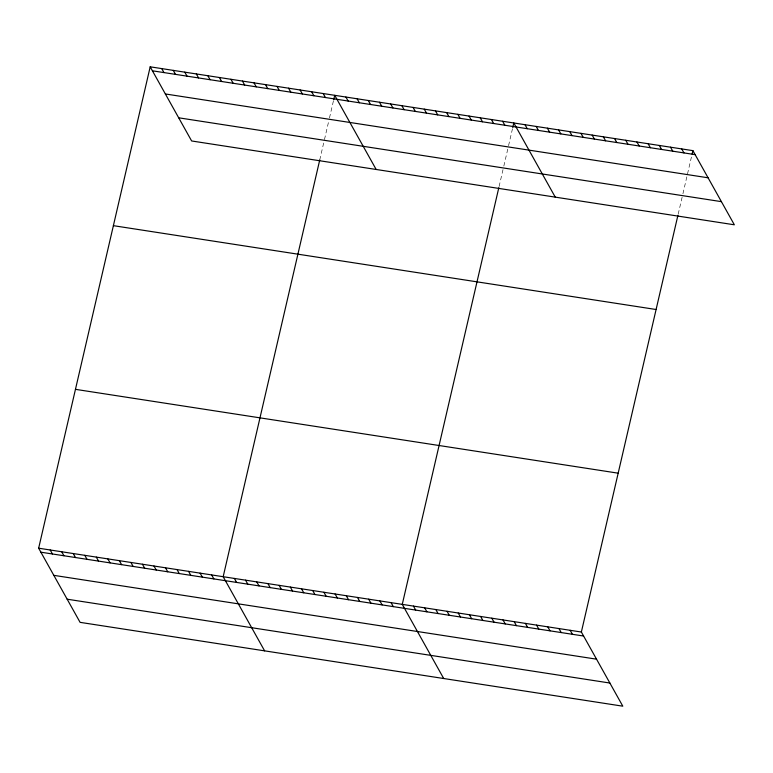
<?xml version="1.0" encoding="UTF-8"?>
<svg xmlns="http://www.w3.org/2000/svg" width="773" height="773" viewBox="0 0 773 773"><rect width="100%" height="100%" fill="white"/><g stroke="black" fill="none" stroke-linecap="round" stroke-linejoin="round"><path stroke-width="0.58" stroke-dasharray="3.87 2.9" d="M319.732 159.992L323.935 141.846M324.467 139.575L328.931 120.279M329.462 118.008L333.405 100.992M499.087 186.525L503.3 168.369M503.822 166.098L508.296 146.812M508.557 145.682L512.499 128.656M678.182 214.189L682.395 196.042M682.917 193.772L691.854 155.189"/><path stroke-width="1.16" d="M677.921 215.329L581.364 632.034L622.806 706.184L80.092 622.352L38.65 548.202L150.194 66.816L692.908 150.648L734.35 224.798L191.636 140.966L150.194 66.816M319.732 159.992L223.175 576.706L264.617 650.856M333.665 99.852L334.719 95.321L376.161 169.471M498.827 187.665L402.269 604.37L443.712 678.52M512.76 127.526L513.813 122.984L555.256 197.134M692.125 154.049L692.908 150.648M152.426 70.807L695.14 154.639M165.364 93.958L708.078 177.79M178.698 117.805L721.412 201.647M113.389 225.668L656.103 309.509M75.464 389.341L618.178 473.182M38.65 548.202L581.364 632.034M40.882 552.193L583.596 636.024M53.82 575.344L596.534 659.176M67.154 599.201L609.868 683.032M681.718 148.918L683.95 152.909M670.52 147.189L672.752 151.179M659.33 145.459L661.562 149.45M648.132 143.73L650.364 147.72M636.942 142L639.174 145.991M625.753 140.271L627.976 144.261M614.554 138.551L616.786 142.532M603.365 136.821L605.588 140.802M592.166 135.091L594.398 139.072M580.977 133.362L583.2 137.352M569.778 131.632L572.01 135.623M558.589 129.903L560.821 133.893M547.39 128.173L549.622 132.164M536.201 126.443L538.433 130.434M525.012 124.714L527.234 128.704M502.624 121.255L504.846 125.245M491.425 119.525L493.657 123.516M480.236 117.796L482.458 121.786M469.037 116.066L471.269 120.057M457.848 114.336L460.08 118.327M446.649 112.607L448.881 116.597M435.46 110.877L437.692 114.868M424.271 109.148L426.493 113.138M413.072 107.418L415.304 111.409M401.883 105.688L404.105 109.679M390.684 103.969L392.916 107.949M379.495 102.239L381.717 106.22M368.296 100.509L370.528 104.49M357.107 98.78L359.339 102.761M345.908 97.05L348.14 101.041M323.182 93.533L325.414 97.524M311.654 91.755L313.886 95.746M300.117 89.977L302.349 93.958M288.59 88.19L290.812 92.18M277.053 86.412L279.285 90.402M265.526 84.634L267.748 88.615M570.174 630.304L572.397 634.295M253.988 82.846L256.221 86.837M558.976 628.575L561.208 632.565M547.786 626.855L550.018 630.836M242.461 81.068L244.683 85.059M536.588 625.125L538.82 629.106M230.924 79.281L233.156 83.271M525.398 623.396L527.63 627.376M219.387 77.503L221.619 81.494M514.2 621.666L516.432 625.657M207.86 75.725L210.092 79.706M503.01 619.936L505.242 623.927M196.323 73.937L198.555 77.928M491.821 618.207L494.044 622.197M184.795 72.16L187.018 76.15M480.622 616.477L482.854 620.468M173.258 70.382L175.49 74.363M469.433 614.748L471.656 618.738M161.731 68.594L163.953 72.585M458.234 613.018L460.466 617.009M447.045 611.288L449.268 615.279M435.846 609.559L438.078 613.549M424.657 607.829L426.889 611.82M413.458 606.1L415.69 610.09M391.08 602.64L393.302 606.631M379.881 600.911L382.113 604.901M368.692 599.181L370.914 603.172M357.493 597.452L359.725 601.442M346.304 595.722L348.526 599.713M335.105 593.993L337.337 597.983M323.916 592.273L326.148 596.254M312.717 590.543L314.949 594.524M301.528 588.813L303.76 592.794M290.339 587.084L292.561 591.065M279.14 585.354L281.372 589.345M267.951 583.625L270.173 587.615M256.752 581.895L258.984 585.886M245.563 580.165L247.785 584.156M234.364 578.436L236.596 582.427M211.638 574.928L213.87 578.909M200.11 573.141L202.333 577.131M188.573 571.363L190.805 575.354M177.046 569.575L179.268 573.566M165.509 567.797L167.741 571.788M153.982 566.02L156.204 570.01M142.445 564.232L144.677 568.223M130.908 562.454L133.14 566.445M119.38 560.676L121.612 564.657M107.843 558.889L110.075 562.879M96.316 557.111L98.538 561.101M84.779 555.323L87.011 559.314M73.251 553.545L75.474 557.536M61.714 551.767L63.946 555.758M50.187 549.98L52.409 553.97"/></g></svg>
